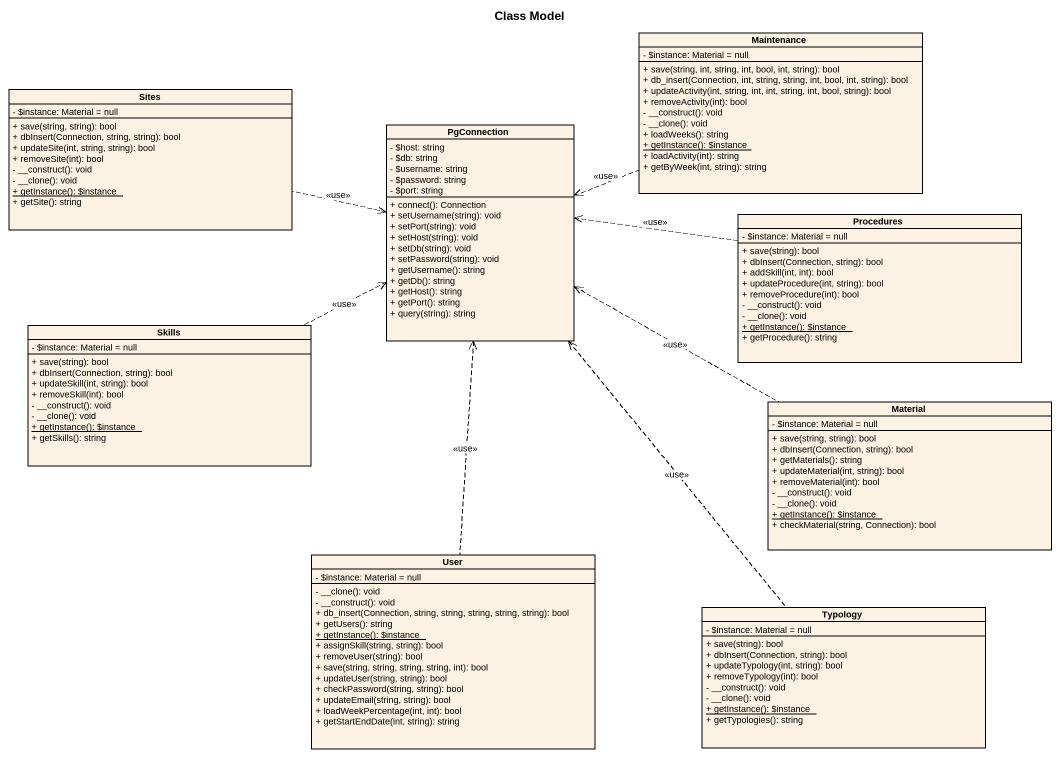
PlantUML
@startuml
title Class Model
hide circle
hide empty members
skinparam classAttributeIconSize 0
class Maintenance {
  - ~$instance: Material = null
  + save(string, int, string, int, bool, int, string): bool
  + db_insert(Connection, int, string, string, int, bool, int, string): bool
  + updateActivity(int, string, int, int, string, int, bool, string): bool
  + removeActivity(int): bool
  - __construct(): void
  - __clone(): void
  + loadWeeks(): string
  {static} + getInstance(): ~$instance
  + loadActivity(int): string
  + getByWeek(int, string): string
}
class Sites {
  - ~$instance: Material = null
  + save(string, string): bool
  + dbInsert(Connection, string, string): bool
  + updateSite(int, string, string): bool
  + removeSite(int): bool
  - __construct(): void
  - __clone(): void
  {static} + getInstance(): ~$instance
  + getSite(): string
}
class PgConnection {
  - ~$host: string
  - ~$db: string
  - ~$username: string
  - ~$password: string
  - ~$port: string
  + connect(): Connection
  + setUsername(string): void
  + setPort(string): void
  + setHost(string): void
  + setDb(string): void
  + setPassword(string): void
  + getUsername(): string
  + getDb(): string
  + getHost(): string
  + getPort(): string
  + query(string): string
}
class Procedures {
  - ~$instance: Material = null
  + save(string): bool
  + dbInsert(Connection, string): bool
  + addSkill(int, int): bool
  + updateProcedure(int, string): bool
  + removeProcedure(int): bool
  - __construct(): void
  - __clone(): void
  {static} + getInstance(): ~$instance
  + getProcedure(): string
}
class Skills {
  - ~$instance: Material = null
  + save(string): bool
  + dbInsert(Connection, string): bool
  + updateSkill(int, string): bool
  + removeSkill(int): bool
  - __construct(): void
  - __clone(): void
  {static} + getInstance(): ~$instance
  + getSkills(): string
}
class Material {
  - ~$instance: Material = null
  + save(string, string): bool
  + dbInsert(Connection, string): bool
  + getMaterials(): string
  + updateMaterial(int, string): bool
  + removeMaterial(int): bool
  - __construct(): void
  - __clone(): void
  {static} + getInstance(): ~$instance
  + checkMaterial(string, Connection): bool
}
class User {
  - ~$instance: Material = null
  - __clone(): void
  - __construct(): void
  + db_insert(Connection, string, string, string, string, string): bool
  + getUsers(): string
  {static} + getInstance(): ~$instance
  + assignSkill(string, string): bool
  + removeUser(string): bool
  + save(string, string, string, string, int): bool
  + updateUser(string, string): bool
  + checkPassword(string, string): bool
  + updateEmail(string, string): bool
  + loadWeekPercentage(int, int): bool
  + getStartEndDate(int, string): string
}
class Typology {
  - ~$instance: Material = null
  + save(string): bool
  + dbInsert(Connection, string): bool
  + updateTypology(int, string): bool
  + removeTypology(int): bool
  - __construct(): void
  - __clone(): void
  {static} + getInstance(): ~$instance
  + getTypologies(): string
}
PgConnection <.right. Maintenance : <<use>>
PgConnection <.left. Sites : <<use>>
PgConnection <.right. Procedures : <<use>>
PgConnection <.left. Skills : <<use>>
PgConnection <.right. Material : <<use>>
PgConnection <.. User : <<use>>
PgConnection <.. Typology : <<use>>
@enduml
